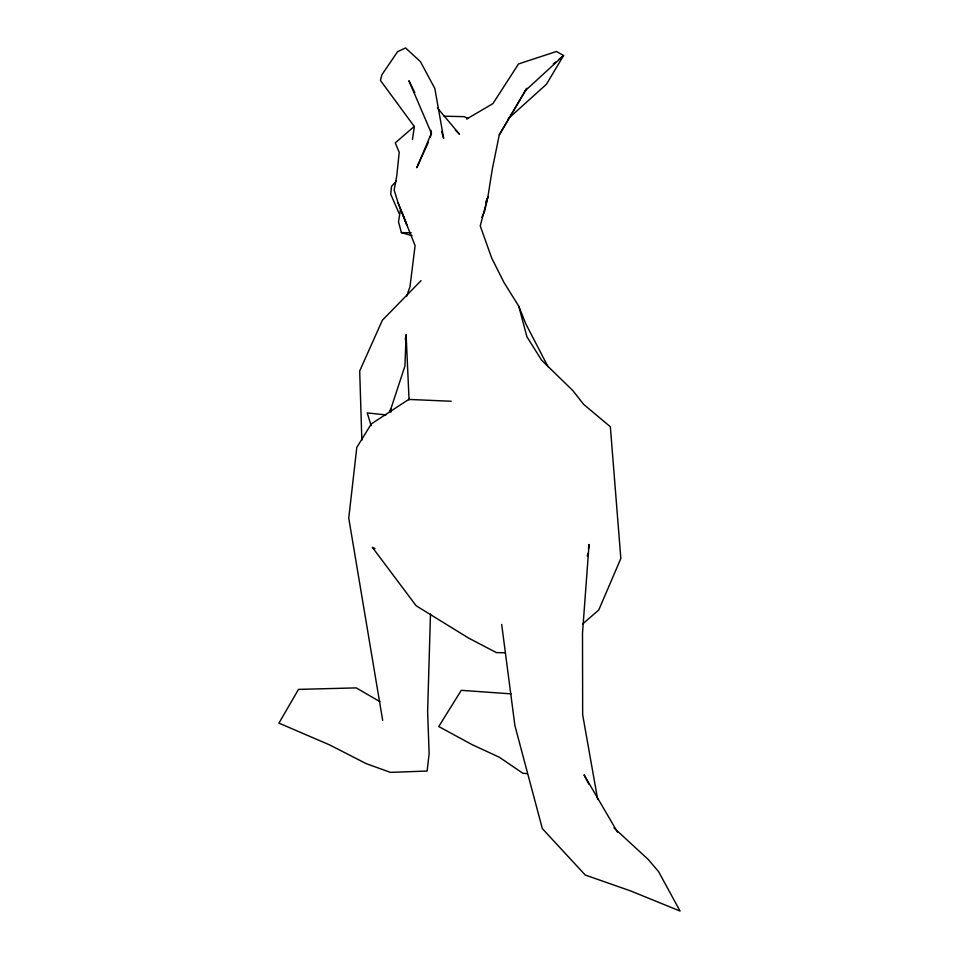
<?xml version="1.0" encoding="UTF-8"?>
<svg xmlns="http://www.w3.org/2000/svg" width="959" height="959" viewBox="0 0 959 959"><rect width="100%" height="100%" fill="white"/><g stroke="black" fill="none" stroke-linecap="round" stroke-linejoin="round"><path stroke-width="1.44" d="M430.483 614L427.618 711.542L429.141 753.63L427.127 771.048L390.433 772.379L366.098 763.604L329.752 744.963L278.949 723.134L298.489 689.389L356.209 687.891L379.908 701.64M405.261 339.306L406.113 334.955L404.926 366.014L389.726 412.406M587.352 556.184L587.771 553.259M588.418 548.884L589.054 544.508L582.497 633.168L582.664 714.743L597.697 799.542M412.442 139.57L414.36 126.588L380.435 80.424L381.898 74.742L397.601 51.666L405.561 47.95L420.438 61.652L434.835 88.504L443.657 138.348L441.524 131.395M400.574 209.182L398.488 221.733L401.389 232.605L412.07 235.71M526.779 88.264L499.291 134.823L492.231 169.491L487.915 196.799L484.367 211.987L481.838 217.357M430.303 137.065L431.394 133.241L430.951 130.316M389.905 411.483L390.637 409.002L391.248 411.902M406.58 296.415L409.996 286.609L415.103 245.636L398.069 202.817L394.161 190.038L396.774 175.821L399.208 152.301L395.252 142.903L414.252 126.432M485.698 202.361L487.915 196.799L480.243 225.916L491.739 258.163L504.038 282.569L518.747 306.149L525.688 323.615L547.985 366.662M428.361 142.304L416.781 167.729L431.394 133.241L408.894 80.736L414.791 92.627M499.291 134.823L526.575 88.684M396.463 180.927L391.536 186.382L390.721 194.221L399.292 213.893M421.037 280.639L382.341 320.282L359.697 370.929L361.843 440.277M525.364 90.614L563.592 55.538L556.46 51.474L518.531 63.941L492.938 103.596L466.625 119.048M508.258 118.688L546.414 84.296L563.592 55.538L559.061 59.278M582.485 624.093L598.752 610.02L620.845 558.486L610.344 426.755L583.635 404.35L572.871 390.637L541.631 360.224L526.935 336.813L518.747 306.149M553.391 63.941L555.657 62.083M401.389 232.605L411.207 232.761M443.957 116.183L464.276 116.662L468.064 118.544M505.213 652.803L496.33 652.588L468.483 637.999L416.134 605.752L372.368 547.337L375.029 548.584M451.174 401.258L408.738 399.423L371.289 423.926L356.796 447.433L348.752 518.136L382.689 720.413M511.159 693.872L461.255 690.336L438.766 726.55L472.367 744.771L499.255 757.19L522.919 773.29L527.342 773.649M385.926 414.911L367.237 412.921L371.145 425.7M613.964 827.893L648.332 859.564L658.629 871.707L680.051 911.05L630.507 890.875L585.242 875.04L542.326 828.576L514.899 725.603L501.689 624.477M455.369 130.052L459.517 134.248L437.388 107.911M617.5 832.124L584.043 774.812L588.766 784.03M398.069 202.817L406.736 224.73L402.576 213.737M406.113 334.955L409.073 399.975"/></g></svg>
